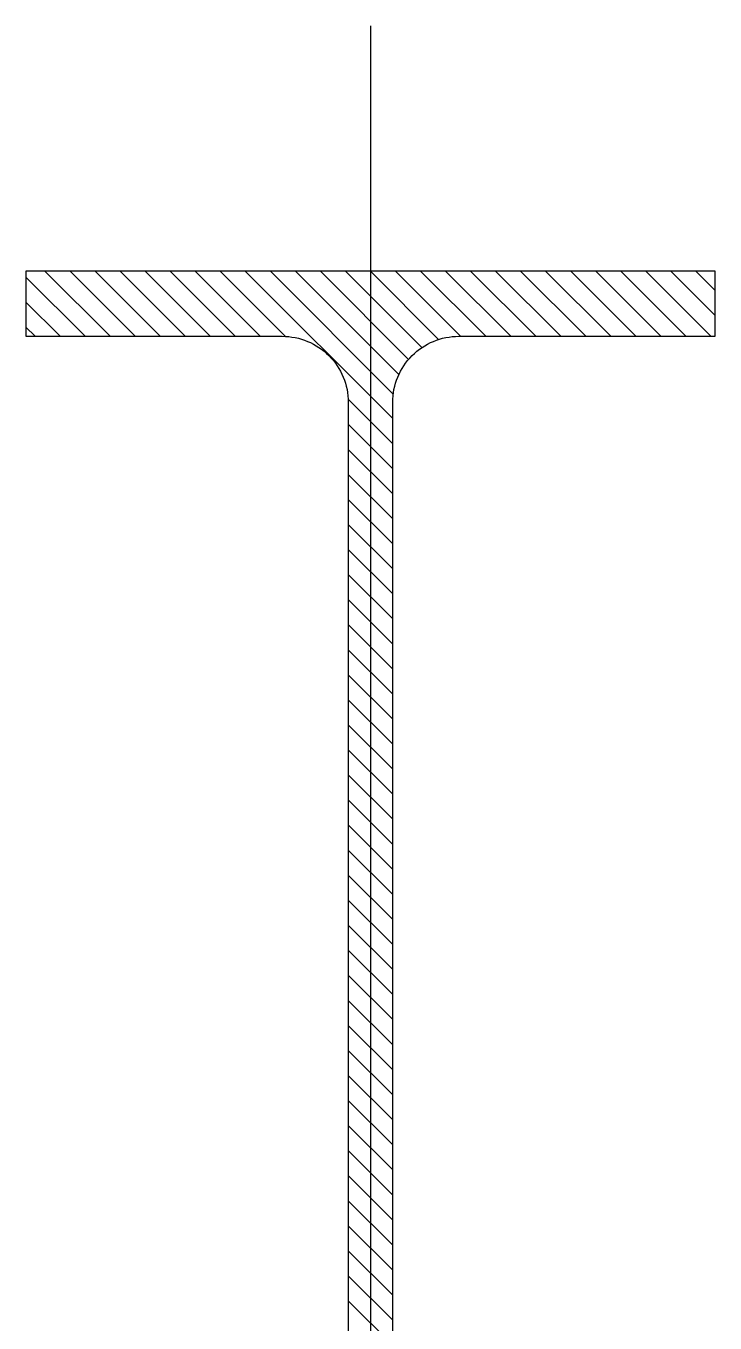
# Model space of a CAD drawing. Extents: x -0.04 to 2.29, y -0.5 to 2.03.
# Drawn here: x 1.3935 to 1.4665, y 0.7886 to 0.926 of the extents above; entities that cross this region are included whole.
import ezdxf

# ---------------------------------------------------------------- set-up
doc = ezdxf.new("R2010")
doc.units = 0
doc.header["$LTSCALE"] = 0.1
doc.linetypes.add('AUSGEZOGEN', pattern=[0])
doc.linetypes.add('USM-STRPUKLEIN', pattern=[0])
doc.layers.get('0').update_dxf_attribs({"linetype": 'AUSGEZOGEN'})
for name, color, linetype in [('AUSSEN50', 1, 'AUSGEZOGEN'), ('SCHRAFF', 4, 'AUSGEZOGEN'), ('USM-SPKLEIN25', 3, 'USM-STRPUKLEIN')]:
    doc.layers.add(name, color=color, linetype=linetype)

# ---------------------------------------------------------------- blocks, each defined once
blk = doc.blocks.new('*X')
at = {"color": 0}
for p, q in [((0.271, 1.11316), (0.2641, 1.12006)), ((0.271, 1.11581), (0.26631, 1.1205)), ((0.271, 1.11846), (0.26896, 1.1205)), ((0.271, 1.11051), (0.2641, 1.11741)), ((0.271, 1.10786), (0.2641, 1.11476)), ((0.271, 1.10521), (0.2641, 1.11211)), ((0.271, 1.10255), (0.2641, 1.10945)), ((0.271, 1.0999), (0.2641, 1.1068)), ((0.271, 1.09725), (0.2641, 1.10415)), ((0.271, 1.0946), (0.2641, 1.1015)), ((0.271, 1.09195), (0.2641, 1.09885)), ((0.271, 1.0893), (0.2641, 1.0962)), ((0.271, 1.08665), (0.2641, 1.09355)), ((0.271, 1.08399), (0.26377, 1.09122)), ((0.271, 1.08134), (0.2629, 1.08944)), ((0.271, 1.07869), (0.26166, 1.08803)), ((0.16197, 1.08165), (0.15727, 1.08635)), ((0.16463, 1.08165), (0.15993, 1.08635)), ((0.16728, 1.08165), (0.16258, 1.08635)), ((0.16993, 1.08165), (0.16523, 1.08635)), ((0.17258, 1.08165), (0.16788, 1.08635)), ((0.17523, 1.08165), (0.17053, 1.08635)), ((0.17788, 1.08165), (0.17318, 1.08635)), ((0.18054, 1.08165), (0.17584, 1.08635)), ((0.18319, 1.08165), (0.17849, 1.08635)), ((0.18584, 1.08165), (0.18114, 1.08635)), ((0.18849, 1.08165), (0.18379, 1.08635)), ((0.19114, 1.08165), (0.18644, 1.08635)), ((0.19379, 1.08165), (0.18909, 1.08635)), ((0.19645, 1.08165), (0.19175, 1.08635)), ((0.1991, 1.08165), (0.1944, 1.08635)), ((0.20175, 1.08165), (0.19705, 1.08635)), ((0.2044, 1.08165), (0.1997, 1.08635)), ((0.20705, 1.08165), (0.20235, 1.08635)), ((0.2097, 1.08165), (0.205, 1.08635)), ((0.21236, 1.08165), (0.20766, 1.08635)), ((0.21501, 1.08165), (0.21031, 1.08635)), ((0.21766, 1.08165), (0.21296, 1.08635)), ((0.22031, 1.08165), (0.21561, 1.08635)), ((0.22296, 1.08165), (0.21826, 1.08635)), ((0.22561, 1.08165), (0.22091, 1.08635)), ((0.22827, 1.08165), (0.22357, 1.08635)), ((0.23092, 1.08165), (0.22622, 1.08635)), ((0.23357, 1.08165), (0.22887, 1.08635)), ((0.23622, 1.08165), (0.23152, 1.08635)), ((0.23887, 1.08165), (0.23417, 1.08635)), ((0.24152, 1.08165), (0.23682, 1.08635)), ((0.24418, 1.08165), (0.23948, 1.08635)), ((0.24683, 1.08165), (0.24213, 1.08635)), ((0.24948, 1.08165), (0.24478, 1.08635)), ((0.25213, 1.08165), (0.24743, 1.08635)), ((0.25478, 1.08165), (0.25008, 1.08635)), ((0.25744, 1.08164), (0.25273, 1.08635)), ((0.271, 1.07074), (0.25539, 1.08635)), ((0.271, 1.07339), (0.25798, 1.08641)), ((0.271, 1.07604), (0.26004, 1.087)), ((0.271, 1.06808), (0.26409, 1.07499)), ((0.271, 1.06543), (0.2641, 1.07233)), ((0.271, 1.06278), (0.2641, 1.06968)), ((0.271, 1.06013), (0.2641, 1.06703)), ((0.271, 1.05748), (0.2641, 1.06438)), ((0.271, 1.05483), (0.2641, 1.06173)), ((0.271, 1.05217), (0.2641, 1.05907)), ((0.271, 1.04952), (0.2641, 1.05642)), ((0.27037, 1.0475), (0.2641, 1.05377)), ((0.26772, 1.0475), (0.2641, 1.05112)), ((0.26507, 1.0475), (0.2641, 1.04847))]:
    blk.add_line(p, q, dxfattribs=at)

msp = doc.modelspace()

# ---------------------------------------------------------------- linework, layer by layer
at = {"layer": 'AUSSEN50', "color": 0}
msp.add_lwpolyline([(1.3935, 0.8931), (1.42065, 0.8931, -0.414214), (1.42765, 0.8861), (1.42765, 0.7739, -0.414214), (1.42065, 0.7669), (1.3935, 0.7669), (1.3935, 0.76), (1.4665, 0.76), (1.4665, 0.7669), (1.43935, 0.7669, -0.414214), (1.43235, 0.7739), (1.43235, 0.8861, -0.414214), (1.43935, 0.8931), (1.4665, 0.8931), (1.4665, 0.9), (1.3935, 0.9)], format="xyb", close=True, dxfattribs=at)
at = {"layer": 'USM-SPKLEIN25', "color": 0}
msp.add_line((1.43, 0.92596), (1.43, 0.72023), dxfattribs=at)

# ---------------------------------------------------------------- block references
at = {"layer": 'SCHRAFF', "color": 0, "xscale": -1, "rotation": 270}
msp.add_blockref('*X', (0.346, 0.629), dxfattribs=at)
msp.add_blockref('*X', (0.346, 0.629), dxfattribs=at)

doc.saveas('drawing.dxf')
